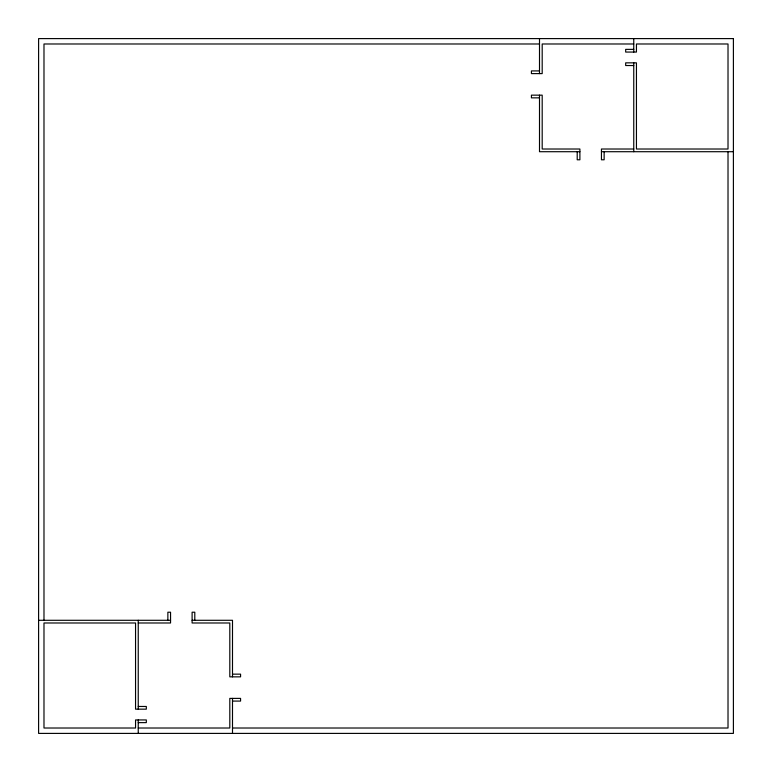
<?xml version="1.0" encoding="UTF-8"?>
<svg xmlns="http://www.w3.org/2000/svg" width="772" height="772" viewBox="0 0 772 772"><rect width="100%" height="100%" fill="white"/><g stroke="black" fill="none" stroke-linecap="round" stroke-linejoin="round"><path stroke-width="1.16" d="M539.503 43.985L43.985 43.985L43.985 620.292M633.754 43.985L542.195 43.985L542.195 73.61L531.426 73.61L531.426 70.918L539.503 70.918M633.754 49.369L625.677 49.369L625.677 52.062L636.446 52.062L636.446 43.985L728.015 43.985L728.015 149.015L636.446 149.015L636.446 62.841L625.677 62.841L625.677 65.533L633.754 65.533M539.503 97.851L531.426 97.851L531.426 95.149L542.195 95.149L542.195 149.015L579.897 149.015L579.897 159.785L577.205 159.785L577.205 151.708M633.754 149.015L601.446 149.015L601.446 159.785L604.138 159.785L604.138 151.708M579.897 151.708L539.503 151.708L539.503 95.149M601.446 151.708L733.4 151.708M38.6 620.292L170.554 620.292M192.103 620.292L232.497 620.292L232.497 676.851M138.246 622.985L170.554 622.985L170.554 612.215L167.862 612.215L167.862 620.292M232.497 674.149L240.575 674.149L240.575 676.851L229.805 676.851L229.805 622.985L192.103 622.985L192.103 612.215L194.795 612.215L194.795 620.292M232.497 701.082L240.575 701.082L240.575 698.39L229.805 698.39L229.805 728.015L138.246 728.015M138.246 706.467L146.323 706.467L146.323 709.159L135.554 709.159L135.554 622.985L43.985 622.985L43.985 728.015L135.554 728.015L135.554 719.938L146.323 719.938L146.323 722.631L138.246 722.631M232.497 728.015L728.015 728.015L728.015 151.708M633.754 38.6L633.754 52.062M633.754 62.841L633.754 151.708M539.503 38.6L539.503 73.61M232.497 698.39L232.497 733.4M138.246 620.292L138.246 709.159M138.246 719.938L138.246 733.4M733.4 38.6L38.6 38.6L38.6 733.4L733.4 733.4L733.4 38.6"/></g></svg>
